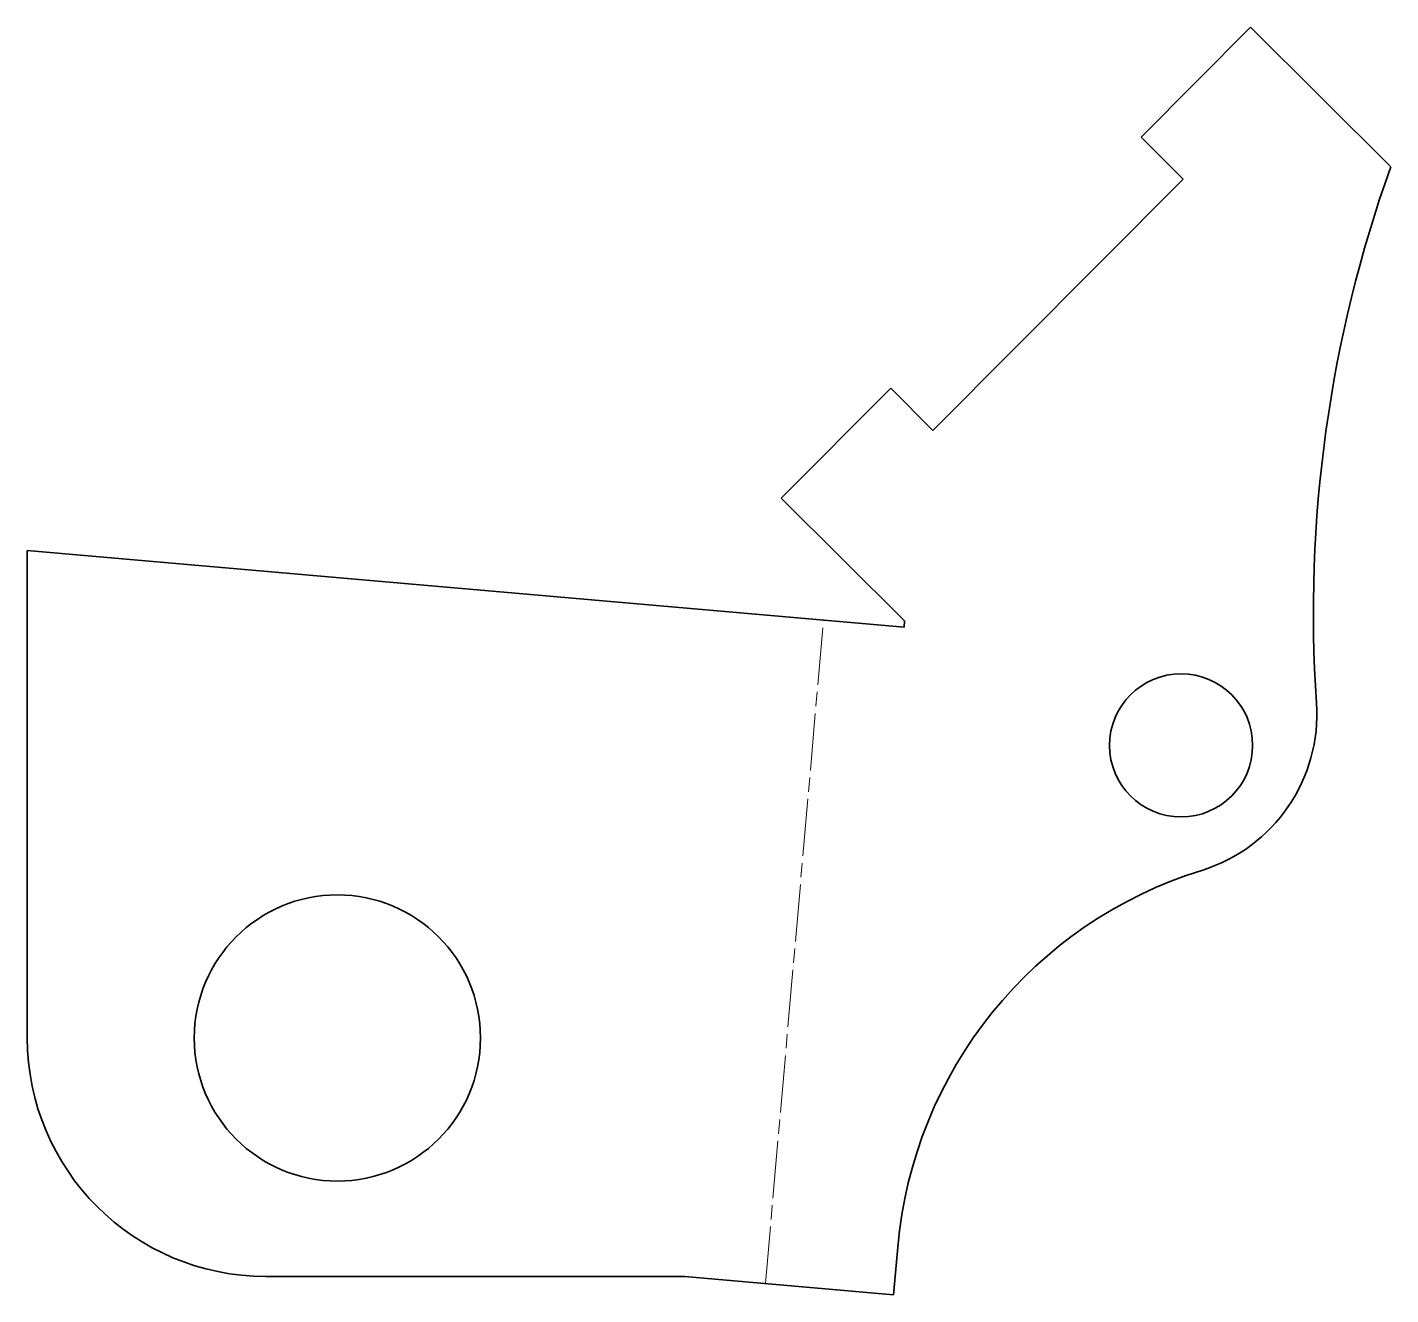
# Model space of a CAD drawing. Header units: inches. Extents: x 0 to 57.2, y 0 to 53.1.
import ezdxf

# ---------------------------------------------------------------- set-up
doc = ezdxf.new("R2010")
doc.units = ezdxf.units.IN
doc.header["$MEASUREMENT"] = 0
doc.linetypes.add('Chain', pattern=[13.68, 9.12, -1.14, 2.28, -1.14])
doc.layers.add('SIMUMAK Bend Centerline (ISO)', color=7, linetype='Chain', lineweight=9)
doc.layers.add('SIMUMAK Visible (ISO)', color=7, linetype='Continuous', lineweight=35)

# ---------------------------------------------------------------- blocks, each defined once
blk = doc.blocks.new('PC-SMB-02-SPDC-02_Sheet_5_PC-SMB-02-SPDC-02(desplegada)')
at = {"layer": 'SIMUMAK Bend Centerline (ISO)', "ltscale": 0.263158}
blk.add_line((1.562, -23.562), (3.996, 4.254), dxfattribs=at)
at = {"layer": 'SIMUMAK Visible (ISO)'}
for p, q in [((21.897, 29.116), (17.309, 24.511)), ((27.777, 23.258), (21.897, 29.116)), ((17.309, 24.511), (19.08, 22.747)), ((19.08, 22.747), (8.586, 12.212)), ((6.815, 13.977), (2.227, 9.372)), ((8.586, 12.212), (6.815, 13.977)), ((2.227, 9.372), (7.399, 4.22)), ((-29.384, -13.266), (-29.384, 7.175)), ((-29.384, 7.175), (7.376, 3.958)), ((7.376, 3.958), (7.399, 4.22)), ((6.935, -24.032), (7.109, -22.04)), ((-1.818, -23.266), (-19.384, -23.266)), ((6.935, -24.032), (-1.818, -23.266))]:
    blk.add_line(p, q, dxfattribs=at)
for centre, radius in [((18.988, -0.995), 3), ((-16.384, -13.266), 6)]:
    blk.add_circle(centre, radius, dxfattribs=at)
at = {"layer": 'SIMUMAK Visible (ISO)', "extrusion": (0, 0, -1)}
for centre, radius, start, end in [((-80.038, 4.566), 55.503, 356.0884, 19.6801), ((-25.243, -23.626), 18.204, 5, 72.7739), ((19.384, -13.266), 10, 270, 0)]:
    blk.add_arc(centre, radius, start, end, dxfattribs=at)
at = {"layer": 'SIMUMAK Visible (ISO)'}
blk.add_arc((17.821, 0.312), 6.859, 287.2261, 3.9116, dxfattribs=at)

msp = doc.modelspace()

# ---------------------------------------------------------------- block references
msp.add_blockref('PC-SMB-02-SPDC-02_Sheet_5_PC-SMB-02-SPDC-02(desplegada)', (29.384, 24.032))

doc.saveas('drawing.dxf')
